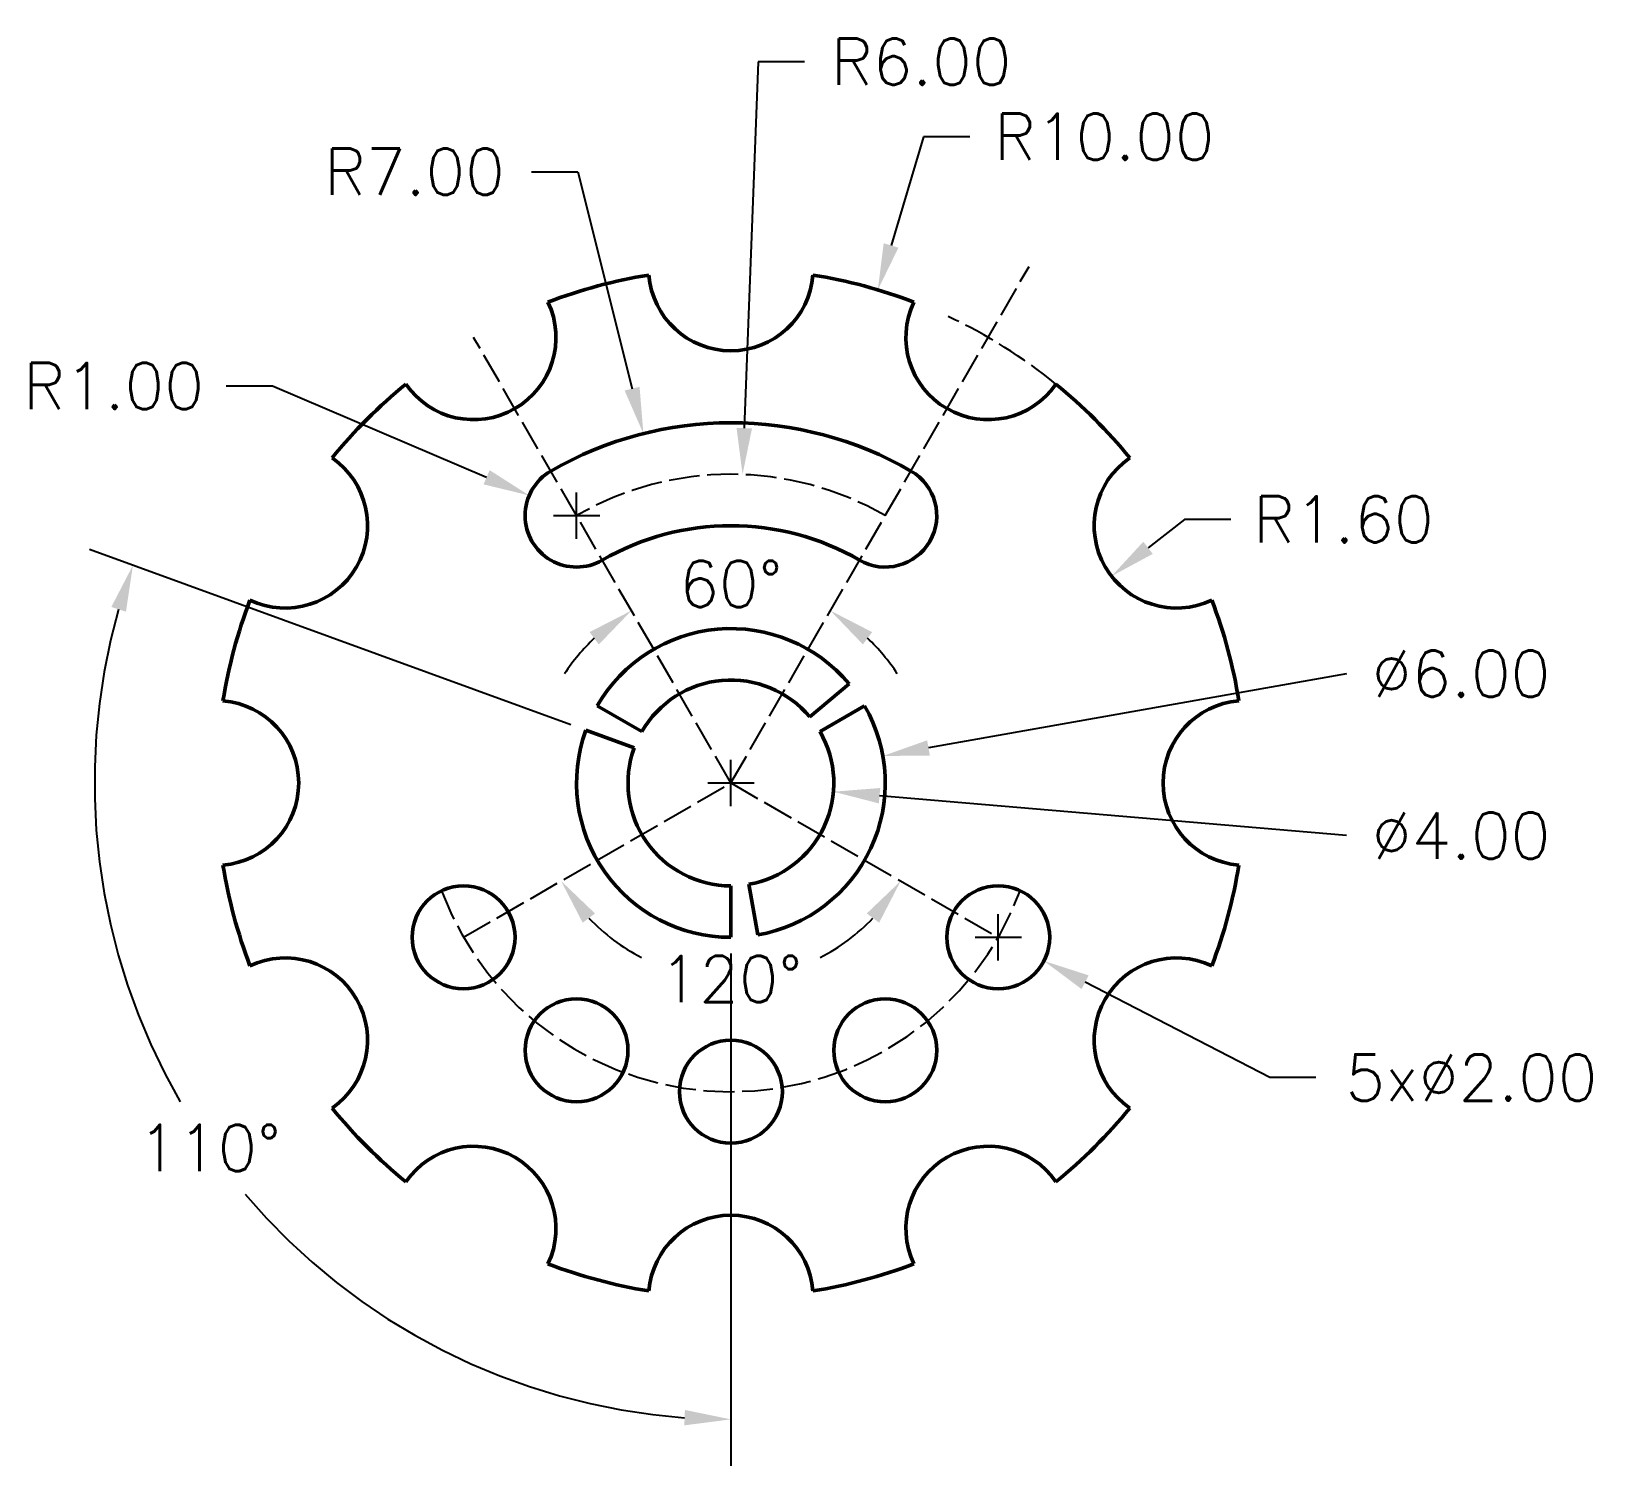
# Model space of a CAD drawing. Header units: millimetres. Extents: x 149.8 to 180.2, y 138.4 to 166.2.
import ezdxf

# ---------------------------------------------------------------- set-up
doc = ezdxf.new("R2010")
doc.units = ezdxf.units.MM
doc.linetypes.add('ACAD_ISO02W100', pattern=[15, 12, -3])
doc.layers.add('Dim', color=252, linetype='Continuous', transparency=0.4)
doc.styles.get("Standard").update_dxf_attribs({"font": 'simplex.shx'})
doc.dimstyles.get("Standard").update_dxf_attribs({"dimscale": 5, "dimtxt": 0.18, "dimasz": 0.18, "dimexe": 0.18, "dimexo": 0.0625, "dimgap": 0.09, "dimtad": 0, "dimtih": 1, "dimtoh": 1, "dimzin": 0, "dimdsep": 46, "dimtxsty": 'Standard', "dimcen": 0.09, "dimadec": 0, "dimazin": 0, "dimtfac": 1, "dimtofl": 0, "dimtmove": 0, "dimatfit": 3, "dimfxl": 1, "dimtolj": 1, "dimtzin": 0, "dimarcsym": 0})

# ---------------------------------------------------------------- blocks, each defined once
blk = doc.blocks.new('*D1')
at = {"layer": 'Defpoints', "color": 0, "transparency": 16777216}
for p in [(166.259, 161.224), (163.403, 151.641)]:
    blk.add_point(p, dxfattribs=at)
at = {"layer": 'Dim', "color": 0, "lineweight": -2, "transparency": 16777216}
for p, q in [((167.145, 164.2), (166.516, 162.087)), ((168.045, 164.2), (167.145, 164.2)), ((163.403, 151.191), (163.403, 152.091)), ((162.953, 151.641), (163.853, 151.641))]:
    blk.add_line(p, q, dxfattribs=at)
at = {"layer": 'Dim', "color": 0, "transparency": 16777216}
blk.add_solid([(166.372, 162.13), (166.659, 162.044), (166.259, 161.224)], dxfattribs=at)
at = {"layer": 'Dim', "color": 0, "transparency": 16777216, "insert": (170.66, 164.2), "char_height": 0.9, "attachment_point": 5}
blk.add_mtext('\\A1;R10.00', dxfattribs=at)
blk = doc.blocks.new('*D2')
at = {"layer": 'Defpoints', "color": 0, "transparency": 16777216}
for p in [(172.063, 156.641), (170.8, 155.659)]:
    blk.add_point(p, dxfattribs=at)
at = {"layer": 'Dim', "color": 0, "lineweight": -2, "transparency": 16777216}
for p, q in [((172.221, 156.764), (171.51, 156.211)), ((173.121, 156.764), (172.221, 156.764))]:
    blk.add_line(p, q, dxfattribs=at)
at = {"layer": 'Dim', "color": 0, "transparency": 16777216}
blk.add_solid([(171.418, 156.33), (171.602, 156.093), (170.8, 155.659)], dxfattribs=at)
at = {"layer": 'Dim', "color": 0, "transparency": 16777216, "insert": (175.307, 156.764), "char_height": 0.9, "attachment_point": 5}
blk.add_mtext('\\A1;R1.60', dxfattribs=at)
blk = doc.blocks.new('*D3')
at = {"layer": 'Defpoints', "color": 0, "transparency": 16777216}
for p in [(161.702, 158.431), (163.403, 151.641)]:
    blk.add_point(p, dxfattribs=at)
at = {"layer": 'Dim', "color": 0, "lineweight": -2, "transparency": 16777216}
for p, q in [((159.527, 163.521), (160.427, 163.521)), ((160.427, 163.521), (161.483, 159.304)), ((163.403, 151.191), (163.403, 152.091)), ((162.953, 151.641), (163.853, 151.641))]:
    blk.add_line(p, q, dxfattribs=at)
at = {"layer": 'Dim', "color": 0, "transparency": 16777216}
blk.add_solid([(161.628, 159.341), (161.337, 159.268), (161.702, 158.431)], dxfattribs=at)
at = {"layer": 'Dim', "color": 0, "transparency": 16777216, "insert": (157.255, 163.521), "char_height": 0.9, "attachment_point": 5}
blk.add_mtext('\\A1;R7.00', dxfattribs=at)
blk = doc.blocks.new('*D4')
at = {"layer": 'Defpoints', "color": 0, "linetype": 'ACAD_ISO02W100', "transparency": 16777216}
for p in [(163.629, 157.637), (163.403, 151.641)]:
    blk.add_point(p, dxfattribs=at)
at = {"layer": 'Dim', "color": 0, "linetype": 'ACAD_ISO02W100', "lineweight": -2, "transparency": 16777216}
for p, q in [((163.931, 165.658), (163.663, 158.536)), ((164.831, 165.658), (163.931, 165.658)), ((163.403, 151.191), (163.403, 152.091)), ((162.953, 151.641), (163.853, 151.641))]:
    blk.add_line(p, q, dxfattribs=at)
at = {"layer": 'Dim', "color": 0, "linetype": 'ACAD_ISO02W100', "transparency": 16777216}
blk.add_solid([(163.513, 158.542), (163.813, 158.53), (163.629, 157.637)], dxfattribs=at)
at = {"layer": 'Dim', "color": 0, "linetype": 'ACAD_ISO02W100', "transparency": 16777216, "insert": (167.103, 165.658), "char_height": 0.9, "attachment_point": 5}
blk.add_mtext('\\A1;R6.00', dxfattribs=at)
blk = doc.blocks.new('*D5')
at = {"layer": 'Defpoints', "color": 0, "linetype": 'ACAD_ISO02W100', "transparency": 16777216}
for p in [(159.483, 157.229), (160.403, 156.837)]:
    blk.add_point(p, dxfattribs=at)
at = {"layer": 'Dim', "color": 0, "linetype": 'ACAD_ISO02W100', "lineweight": -2, "transparency": 16777216}
for p, q in [((153.593, 159.356), (154.493, 159.356)), ((154.493, 159.356), (158.655, 157.582)), ((160.403, 156.387), (160.403, 157.287)), ((159.953, 156.837), (160.853, 156.837))]:
    blk.add_line(p, q, dxfattribs=at)
at = {"layer": 'Dim', "color": 0, "linetype": 'ACAD_ISO02W100', "transparency": 16777216}
blk.add_solid([(158.714, 157.72), (158.596, 157.444), (159.483, 157.229)], dxfattribs=at)
at = {"layer": 'Dim', "color": 0, "linetype": 'ACAD_ISO02W100', "transparency": 16777216, "insert": (151.407, 159.356), "char_height": 0.9, "attachment_point": 5}
blk.add_mtext('\\A1;R1.00', dxfattribs=at)
blk = doc.blocks.new('*D6')
at = {"layer": 'Defpoints', "color": 0, "linetype": 'ACAD_ISO02W100', "transparency": 16777216}
for p in [(167.71, 149.1), (169.487, 148.182)]:
    blk.add_point(p, dxfattribs=at)
at = {"layer": 'Dim', "color": 0, "linetype": 'ACAD_ISO02W100', "lineweight": -2, "transparency": 16777216}
for p, q in [((168.599, 148.191), (168.599, 149.091)), ((168.149, 148.641), (169.049, 148.641)), ((173.874, 145.916), (170.287, 147.769)), ((174.774, 145.916), (173.874, 145.916))]:
    blk.add_line(p, q, dxfattribs=at)
at = {"layer": 'Dim', "color": 0, "linetype": 'ACAD_ISO02W100', "transparency": 16777216}
blk.add_solid([(170.356, 147.902), (170.218, 147.636), (169.487, 148.182)], dxfattribs=at)
at = {"layer": 'Dim', "color": 0, "linetype": 'ACAD_ISO02W100', "transparency": 16777216, "insert": (177.796, 145.916), "char_height": 0.9, "attachment_point": 5}
blk.add_mtext('\\A1;5x∅2.00', dxfattribs=at)
blk = doc.blocks.new('*D7')
at = {"layer": 'Defpoints', "color": 0, "linetype": 'ACAD_ISO02W100', "transparency": 16777216}
for p in [(169.198, 161.678), (158.403, 160.301), (164.074, 155.45), (163.403, 151.641), (163.403, 151.641)]:
    blk.add_point(p, dxfattribs=at)
at = {"layer": 'Dim', "color": 0, "linetype": 'ACAD_ISO02W100', "lineweight": -2, "transparency": 16777216}
for start, end in [(133.3629, 146.7258), (33.2742, 46.6371)]:
    blk.add_arc((163.403, 151.641), 3.868, start, end, dxfattribs=at)
at = {"layer": 'Dim', "color": 0, "linetype": 'ACAD_ISO02W100', "transparency": 16777216}
for points in [[(160.657, 154.573), (160.837, 154.333), (161.469, 154.99)], [(165.969, 154.333), (166.148, 154.573), (165.337, 154.99)]]:
    blk.add_solid(points, dxfattribs=at)
at = {"layer": 'Dim', "color": 0, "linetype": 'ACAD_ISO02W100', "transparency": 16777216, "insert": (163.403, 155.509), "char_height": 0.9, "attachment_point": 5}
blk.add_mtext('\\A1;60°', dxfattribs=at)
blk = doc.blocks.new('*D8')
at = {"layer": 'Defpoints', "color": 0, "linetype": 'ACAD_ISO02W100', "transparency": 16777216}
for p in [(160.584, 152.667), (161.523, 152.325), (163.403, 149.641), (163.403, 148.641), (151.554, 148.094)]:
    blk.add_point(p, dxfattribs=at)
at = {"layer": 'Dim', "color": 0, "linetype": 'ACAD_ISO02W100', "lineweight": -2, "transparency": 16777216}
for p, q in [((160.29, 152.774), (150.935, 156.179)), ((163.403, 148.328), (163.403, 138.373))]:
    blk.add_line(p, q, dxfattribs=at)
for start, end in [(164.1702, 210.0535), (220.2666, 265.8298)]:
    blk.add_arc((163.403, 151.641), 12.368, start, end, dxfattribs=at)
at = {"layer": 'Dim', "color": 0, "linetype": 'ACAD_ISO02W100', "transparency": 16777216}
for points in [[(151.361, 155.061), (151.646, 154.969), (151.781, 155.871)], [(162.509, 139.456), (162.498, 139.156), (163.403, 139.273)]]:
    blk.add_solid(points, dxfattribs=at)
at = {"layer": 'Dim', "color": 0, "linetype": 'ACAD_ISO02W100', "transparency": 16777216, "insert": (153.271, 144.547), "char_height": 0.9, "attachment_point": 5}
blk.add_mtext('\\A1;110°', dxfattribs=at)
blk = doc.blocks.new('*D9')
at = {"layer": 'Defpoints', "color": 0, "linetype": 'ACAD_ISO02W100', "transparency": 16777216}
for p in [(166.357, 152.165), (160.449, 151.117)]:
    blk.add_point(p, dxfattribs=at)
at = {"layer": 'Dim', "color": 0, "linetype": 'ACAD_ISO02W100', "lineweight": -2, "transparency": 16777216}
for p, q in [((175.366, 153.763), (167.243, 152.322)), ((163.403, 151.191), (163.403, 152.091)), ((162.953, 151.641), (163.853, 151.641))]:
    blk.add_line(p, q, dxfattribs=at)
at = {"layer": 'Dim', "color": 0, "linetype": 'ACAD_ISO02W100', "transparency": 16777216}
blk.add_solid([(167.217, 152.47), (167.269, 152.174), (166.357, 152.165)], dxfattribs=at)
at = {"layer": 'Dim', "color": 0, "linetype": 'ACAD_ISO02W100', "transparency": 16777216, "insert": (177.594, 153.763), "char_height": 0.9, "attachment_point": 5}
blk.add_mtext('\\A1;∅6.00', dxfattribs=at)
blk = doc.blocks.new('*D10')
at = {"layer": 'Defpoints', "color": 0, "linetype": 'ACAD_ISO02W100', "transparency": 16777216}
for p in [(161.41, 151.811), (165.395, 151.471)]:
    blk.add_point(p, dxfattribs=at)
at = {"layer": 'Dim', "color": 0, "linetype": 'ACAD_ISO02W100', "lineweight": -2, "transparency": 16777216}
for p, q in [((163.403, 151.191), (163.403, 152.091)), ((162.953, 151.641), (163.853, 151.641)), ((175.366, 150.618), (166.292, 151.394))]:
    blk.add_line(p, q, dxfattribs=at)
at = {"layer": 'Dim', "color": 0, "linetype": 'ACAD_ISO02W100', "transparency": 16777216}
blk.add_solid([(166.305, 151.543), (166.279, 151.244), (165.395, 151.471)], dxfattribs=at)
at = {"layer": 'Dim', "color": 0, "linetype": 'ACAD_ISO02W100', "transparency": 16777216, "insert": (177.594, 150.618), "char_height": 0.9, "attachment_point": 5}
blk.add_mtext('\\A1;∅4.00', dxfattribs=at)
blk = doc.blocks.new('*D11')
at = {"layer": 'Defpoints', "color": 0, "linetype": 'ACAD_ISO02W100', "transparency": 16777216}
for p in [(163.403, 151.641), (163.403, 151.641), (158.207, 148.641), (168.599, 148.641), (162.099, 148.06)]:
    blk.add_point(p, dxfattribs=at)
at = {"layer": 'Dim', "color": 0, "linetype": 'ACAD_ISO02W100', "lineweight": -2, "transparency": 16777216}
for start, end in [(223.5649, 242.901), (297.099, 316.4351)]:
    blk.add_arc((163.403, 151.641), 3.81, start, end, dxfattribs=at)
at = {"layer": 'Dim', "color": 0, "linetype": 'ACAD_ISO02W100', "transparency": 16777216}
for points in [[(160.522, 148.925), (160.762, 149.105), (160.103, 149.736)], [(166.044, 149.105), (166.284, 148.925), (166.703, 149.736)]]:
    blk.add_solid(points, dxfattribs=at)
at = {"layer": 'Dim', "color": 0, "linetype": 'ACAD_ISO02W100', "transparency": 16777216, "insert": (163.403, 147.831), "char_height": 0.9, "attachment_point": 5}
blk.add_mtext('\\A1;120°', dxfattribs=at)

msp = doc.modelspace()

# ---------------------------------------------------------------- linework, layer by layer
for p, q in [((164.935, 152.927), (165.701, 153.569)), ((165.135, 152.641), (166.001, 153.141))]:
    msp.add_line(p, q)
at = {"lineweight": 50}
for p, q in [((164.935, 152.927), (165.701, 153.569)), ((161.671, 152.641), (160.805, 153.141)), ((165.135, 152.641), (166.001, 153.141)), ((161.523, 152.325), (160.584, 152.667)), ((163.403, 149.641), (163.403, 148.641)), ((163.75, 149.671), (163.924, 148.687))]:
    msp.add_line(p, q, dxfattribs=at)
for centre in [(158.207, 148.641), (168.599, 148.641), (160.403, 146.445), (166.403, 146.445), (163.403, 145.641), (163.403, 145.641)]:
    msp.add_circle(centre, 1, dxfattribs=at)
for centre, radius, start, end in [((163.403, 151.641), 10, 99.1771, 110.8229), ((163.403, 161.641), 1.6, 184.5886, 355.4114), ((163.403, 161.641), 1.6, 184.5886, 355.4114), ((163.403, 151.641), 10, 69.1771, 80.8229), ((158.403, 160.301), 1.6, 214.5886, 25.4114), ((168.403, 160.301), 1.6, 154.5886, 325.4114), ((163.403, 151.641), 10, 129.1771, 140.8229), ((163.403, 151.641), 10, 39.1771, 50.8229), ((163.403, 151.641), 7, 60, 120), ((154.742, 156.641), 1.6, 244.5886, 55.4114), ((160.403, 156.837), 1, 120, 300), ((166.403, 156.837), 1, 240, 60), ((172.063, 156.641), 1.6, 124.5886, 295.4114), ((163.403, 151.641), 5, 60, 120), ((163.403, 151.641), 10, 159.1771, 170.8229), ((163.403, 151.641), 10, 9.1771, 20.8229), ((163.403, 151.641), 3, 40, 150), ((163.403, 151.641), 2, 40, 150), ((153.403, 151.641), 1.6, 274.5886, 85.4114), ((163.403, 151.641), 3, 280, 30), ((173.403, 151.641), 1.6, 94.5886, 265.4114), ((163.403, 151.641), 3, 160, 270), ((163.403, 151.641), 2, 280, 30), ((163.403, 151.641), 2, 160, 270), ((163.403, 151.641), 10, 189.1771, 200.8229), ((163.403, 151.641), 10, 339.1771, 350.8229), ((154.742, 146.641), 1.6, 304.5886, 115.4114), ((172.063, 146.641), 1.6, 64.5886, 235.4114), ((163.403, 151.641), 10, 219.1771, 230.8229), ((163.403, 151.641), 10, 309.1771, 320.8229), ((158.403, 142.981), 1.6, 334.5886, 145.4114), ((168.403, 142.981), 1.6, 34.5886, 205.4114), ((163.403, 141.641), 1.6, 4.5886, 175.4114), ((163.403, 151.641), 10, 249.1771, 260.8229), ((163.403, 151.641), 10, 279.1771, 290.8229)]:
    msp.add_arc(centre, radius, start, end, dxfattribs=at)
at = {"layer": 'Dim', "linetype": 'ACAD_ISO02W100', "ltscale": 0.05, "transparency": 33554495}
for p, q in [((163.403, 151.641), (169.198, 161.678)), ((163.403, 151.641), (158.403, 160.301)), ((158.207, 148.641), (163.403, 151.641)), ((163.403, 151.641), (168.599, 148.641))]:
    msp.add_line(p, q, dxfattribs=at)
for radius, start, end in [(10, 50.8229, 65.0077), (6, 60, 120), (6, 200.4396, 339.5604)]:
    msp.add_arc((163.403, 151.641), radius, start, end, dxfattribs=at)

# ---------------------------------------------------------------- dimensions: what is measured, and where the dimension line sits
at = {"layer": 'Dim', "linetype": 'ACAD_ISO02W100'}
for center, mpoint, picture, middle in [((163.403, 151.641), (163.629, 157.637), '*D4', (167.103, 165.658)), ((160.403, 156.837), (159.483, 157.229), '*D5', (151.407, 159.356))]:
    dim = msp.add_radius_dim(center=center, mpoint=mpoint, dimstyle='Standard', dxfattribs=at)
    dim.commit()
    dim.dimension.update_dxf_attribs({"geometry": picture, "text_midpoint": middle, "dimtype": 164})
at = {"layer": 'Dim'}
for center, mpoint, picture, middle in [((163.403, 151.641), (166.259, 161.224), '*D1', (170.66, 164.2)), ((163.403, 151.641), (161.702, 158.431), '*D3', (157.255, 163.521)), ((172.063, 156.641), (170.8, 155.659), '*D2', (175.307, 156.764))]:
    dim = msp.add_radius_dim(center=center, mpoint=mpoint, dimstyle='Standard', dxfattribs=at)
    dim.commit()
    dim.dimension.update_dxf_attribs({"geometry": picture, "text_midpoint": middle, "dimtype": 164})
at = {"layer": 'Dim', "linetype": 'ACAD_ISO02W100'}
for base, line1, line2, picture, middle in [((164.074, 155.45), ((163.403, 151.641), (169.198, 161.678)), ((163.403, 151.641), (158.403, 160.301)), '*D7', (163.403, 155.509)), ((151.554, 148.094), ((163.403, 149.641), (163.403, 148.641)), ((161.523, 152.325), (160.584, 152.667)), '*D8', (153.271, 144.547)), ((162.099, 148.06), ((163.403, 151.641), (168.599, 148.641)), ((158.207, 148.641), (163.403, 151.641)), '*D11', (163.403, 147.831))]:
    dim = msp.add_angular_dim_2l(base=base, line1=line1, line2=line2, dimstyle='Standard', dxfattribs=at)
    dim.commit()
    dim.dimension.update_dxf_attribs({"geometry": picture, "text_midpoint": middle})
for p1, p2, picture, middle in [((160.449, 151.117), (166.357, 152.165), '*D9', (175.366, 153.763)), ((161.41, 151.811), (165.395, 151.471), '*D10', (175.366, 150.618))]:
    dim = msp.add_diameter_dim_2p(p1=p1, p2=p2, dimstyle='Standard', dxfattribs=at)
    dim.commit()
    dim.dimension.update_dxf_attribs({"geometry": picture, "text_midpoint": middle, "dimtype": 163})
dim = msp.add_diameter_dim_2p(p1=(167.71, 149.1), p2=(169.487, 148.182), text='5x<>', dimstyle='Standard', dxfattribs=at)
dim.commit()
dim.dimension.update_dxf_attribs({"geometry": '*D6', "text_midpoint": (177.796, 145.916), "dimtype": 163})

doc.saveas('drawing.dxf')
